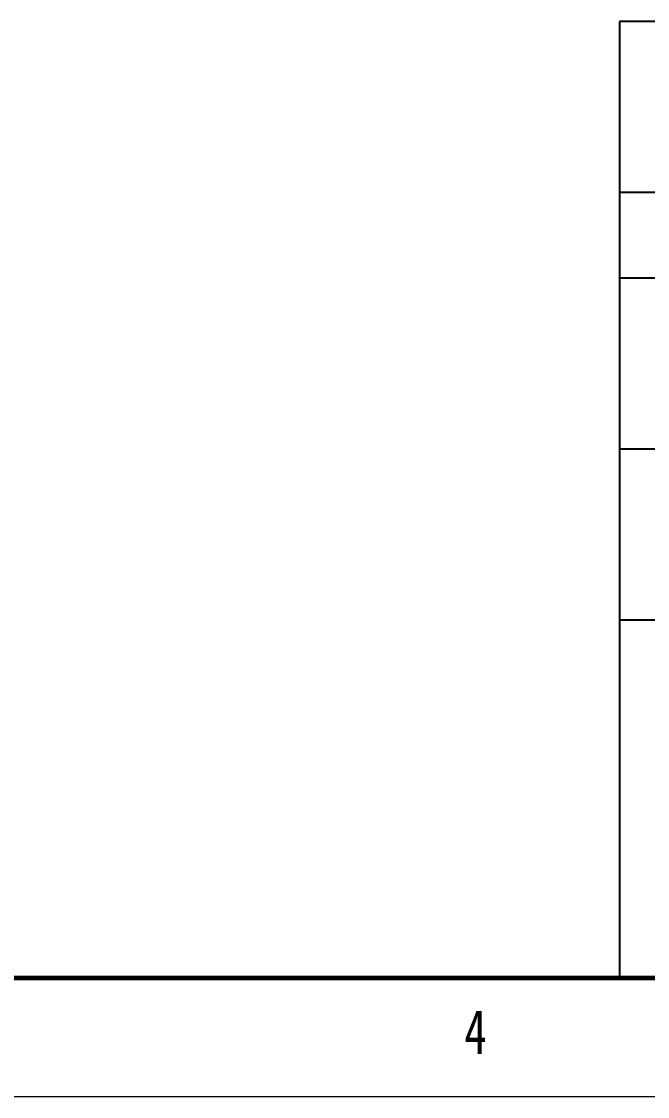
# Model space of a CAD drawing. Header units: millimetres. Extents: x 459 to 746, y 1477 to 1677.
# Drawn here: x 608.26 to 634.58, y 1477.26 to 1522.5 of the extents above; entities that cross this region are included whole.
import ezdxf
from ezdxf.lldxf.tags import DXFTag

# ---------------------------------------------------------------- set-up
doc = ezdxf.new("R2010")
doc.units = ezdxf.units.MM
doc.layers.get('0').update_dxf_attribs({"linetype": 'CONTINUOUS'})
doc.styles.add('SLDTEXTSTYLE0', font='TXT', dxfattribs={"width": 0.75})
tags = doc.linetypes.add('DASHED', pattern=[25.72, 12.86, -12.86]).pattern_tags.tags
tags[6:7] = [DXFTag(74, 4), DXFTag(75, 0), DXFTag(340, '0'), DXFTag(46, 0.0), DXFTag(50, 0.0), DXFTag(44, 0.0), DXFTag(45, 0.0)]
tags[4:5] = [DXFTag(74, 4), DXFTag(75, 0), DXFTag(340, '0'), DXFTag(46, 0.0), DXFTag(50, 0.0), DXFTag(44, 0.0), DXFTag(45, 0.0)]

msp = doc.modelspace()

# ---------------------------------------------------------------- linework, layer by layer
at = {"color": 7}
for p, q in [((741.206, 1522.496), (633.402, 1522.496)), ((633.402, 1522.496), (633.402, 1482.264)), ((689.945, 1515.299), (633.402, 1515.299)), ((689.945, 1511.701), (633.402, 1511.701)), ((705.879, 1504.505), (633.402, 1504.505)), ((741.206, 1497.309), (633.402, 1497.309))]:
    msp.add_line(p, q, dxfattribs=at)
at = {"color": 7, "linetype": 'Continuous', "lineweight": 60}
msp.add_line((464.206, 1482.264), (741.206, 1482.264), dxfattribs=at)
at = {"color": 18, "linetype": 'DASHED', "lineweight": 5, "ltscale": 1.75}
msp.add_line((459.206, 1477.264), (746.206, 1477.264), dxfattribs=at)

# ---------------------------------------------------------------- texts
at = {"color": 7, "linetype": 'Continuous', "lineweight": 0, "insert": (626.873, 1480.911), "char_height": 1.852, "attachment_point": 1, "style": 'SLDTEXTSTYLE0'}
msp.add_mtext('4', dxfattribs=at)

doc.saveas('drawing.dxf')
